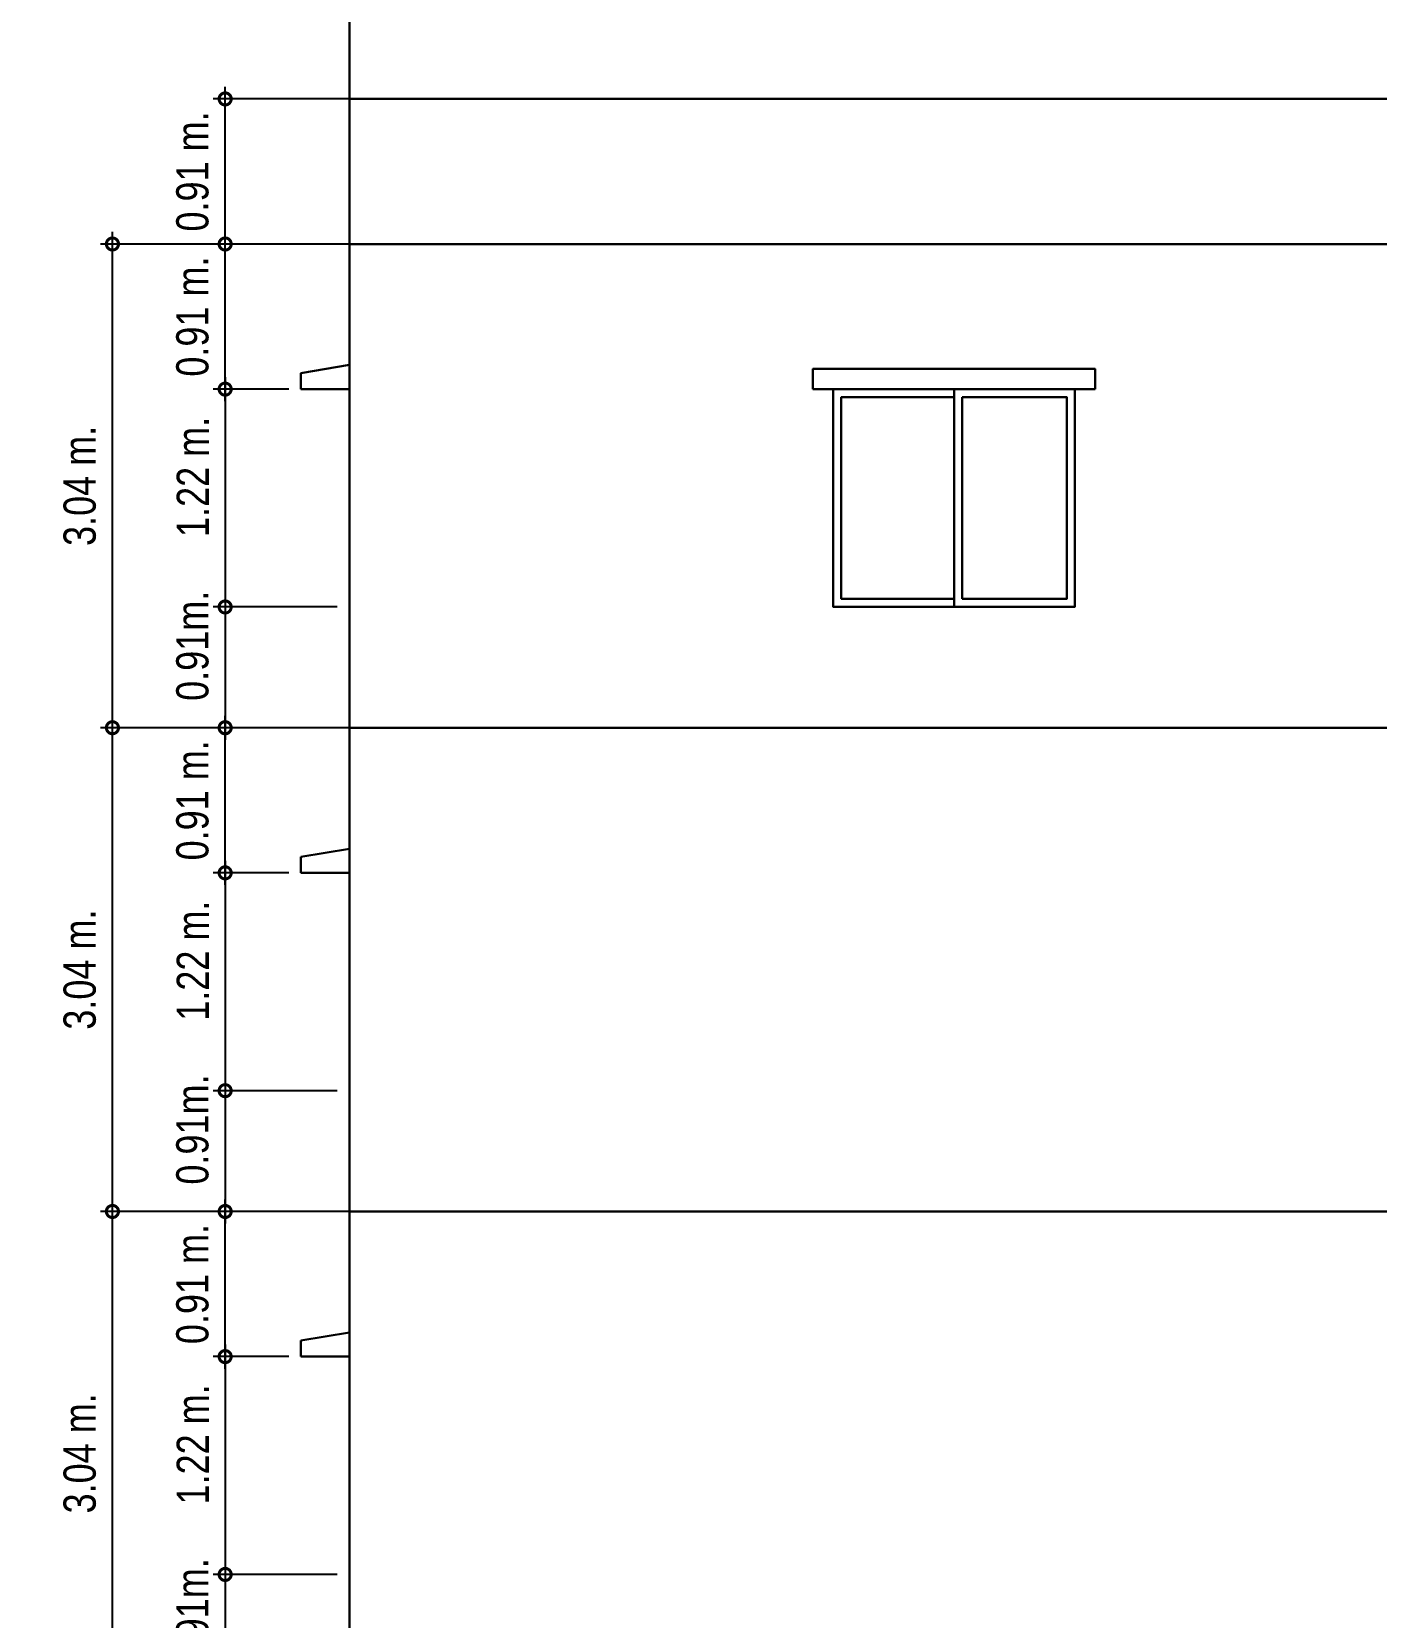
# Model space of a CAD drawing. Header units: inches. Extents: x -3410734 to 406749, y -209950 to -6742.
# Drawn here: x -3407916.8 to -3407583, y -80469.5 to -80076 of the extents above; entities that cross this region are included whole.
import ezdxf

# ---------------------------------------------------------------- set-up
doc = ezdxf.new("R2010")
doc.units = ezdxf.units.IN
doc.header["$LTSCALE"] = 30
doc.header["$MEASUREMENT"] = 0
doc.header["$PDMODE"] = 3
doc.layers.get('0').update_dxf_attribs({"color": 230, "lineweight": 30})
doc.layers.get('Defpoints').update_dxf_attribs({"lineweight": 30})
for name, color, linetype, lineweight in [('DIM', 136, 'Continuous', 30), ('WALL', 7, 'Continuous', 30), ('WALL1', 90, 'Continuous', 30), ('WINDOW', 5, 'Continuous', 30)]:
    doc.layers.add(name, color=color, linetype=linetype, lineweight=lineweight)
doc.styles.add('style H', font='arial.ttf', dxfattribs={"width": 0.8, "height": 8})
doc.styles.add('STYLE1', font='GOTHIC.TTF', dxfattribs={"width": 0.8, "height": 7})
doc.dimstyles.new('STYLE1', dxfattribs={"dimtxt": 7, "dimasz": 4, "dimexe": 3, "dimexo": 3, "dimgap": 1, "dimtad": 1, "dimdec": 1, "dimzin": 3, "dimdsep": 46, "dimlunit": 4, "dimtxsty": 'STYLE1', "dimsah": 1, "dimcen": 8, "dimdle": 3, "dimclrd": 256, "dimclre": 256, "dimclrt": 198, "dimadec": 0, "dimazin": 0, "dimtfac": 1, "dimtdec": 4, "dimtmove": 1, "dimatfit": 3, "dimfxl": 1, "dimtolj": 1, "dimtzin": 0, "dimarcsym": 0})

# ---------------------------------------------------------------- blocks, each defined once
blk = doc.blocks.new('_DotSmall')
at = {"layer": 'DIM', "color": 0, "const_width": 0.5}
blk.add_lwpolyline([(-0.0625, 0, 1), (0.0625, 0, 1)], format="xyb", close=True, dxfattribs=at)
blk = doc.blocks.new('*D41')
at = {"layer": 'Defpoints', "color": 0, "ltscale": 0.5, "transparency": 16777216}
for p in [(-3407868.78, -80092.63), (-3407834.97, -80092.63), (-3407849.97, -80128.62)]:
    blk.add_point(p, dxfattribs=at)
at = {"layer": 'DIM', "lineweight": -2, "ltscale": 0.5, "transparency": 16777216}
for p, q in [((-3407868.78, -80131.62), (-3407868.78, -80089.63)), ((-3407837.97, -80092.63), (-3407871.78, -80092.63)), ((-3407852.97, -80128.62), (-3407871.78, -80128.62))]:
    blk.add_line(p, q, dxfattribs=at)
at = {"layer": 'DIM', "lineweight": -2, "ltscale": 0.5, "transparency": 16777216, "xscale": 6, "yscale": 6, "zscale": 6}
for p, rotation in [((-3407868.78, -80092.63), 90), ((-3407868.78, -80128.62), 270)]:
    blk.add_blockref('_DotSmall', p, dxfattribs=dict(at, rotation=rotation))
at = {"layer": 'DIM', "color": 7, "ltscale": 0.5, "transparency": 16777216, "insert": (-3407876.87, -80110.62), "char_height": 8, "attachment_point": 5, "rotation": 90, "style": 'style H'}
blk.add_mtext('\\A1;0.91 m.', dxfattribs=at)
blk = doc.blocks.new('_DotBlank')
at = {"color": 0, "linetype": 'ByBlock', "lineweight": -2}
blk.add_line((-0.5, 0), (-1, 0), dxfattribs=at)
blk.add_circle((0, 0), 0.5, dxfattribs=at)
blk = doc.blocks.new('*D51')
at = {"layer": 'Defpoints', "color": 0, "ltscale": 0.5, "transparency": 16777216}
for p in [(-3407896.74, -80368.62), (-3407867.89, -80368.62), (-3407869.23, -80488.62)]:
    blk.add_point(p, dxfattribs=at)
at = {"layer": 'DIM', "lineweight": -2, "ltscale": 0.5, "transparency": 16777216}
for p, q in [((-3407896.74, -80491.62), (-3407896.74, -80365.62)), ((-3407870.89, -80368.62), (-3407899.74, -80368.62)), ((-3407872.23, -80488.62), (-3407899.74, -80488.62))]:
    blk.add_line(p, q, dxfattribs=at)
at = {"layer": 'DIM', "lineweight": -2, "ltscale": 0.5, "transparency": 16777216, "xscale": 6, "yscale": 6, "zscale": 6}
for p, rotation in [((-3407896.74, -80368.62), 90), ((-3407896.74, -80488.62), 270)]:
    blk.add_blockref('_DotSmall', p, dxfattribs=dict(at, rotation=rotation))
at = {"layer": 'DIM', "color": 7, "ltscale": 0.5, "transparency": 16777216, "insert": (-3407904.83, -80428.62), "char_height": 8, "attachment_point": 5, "rotation": 90, "style": 'style H'}
blk.add_mtext('\\A1;3.04 m.', dxfattribs=at)
blk = doc.blocks.new('*D52')
at = {"layer": 'Defpoints', "color": 0, "ltscale": 0.5, "transparency": 16777216}
for p in [(-3407849.97, -80404.62), (-3407868.78, -80458.66), (-3407837.97, -80458.66)]:
    blk.add_point(p, dxfattribs=at)
at = {"layer": 'DIM', "lineweight": -2, "ltscale": 0.5, "transparency": 16777216}
for p, q in [((-3407868.78, -80401.62), (-3407868.78, -80461.66)), ((-3407852.97, -80404.62), (-3407871.78, -80404.62)), ((-3407840.97, -80458.66), (-3407871.78, -80458.66))]:
    blk.add_line(p, q, dxfattribs=at)
at = {"layer": 'DIM', "lineweight": -2, "ltscale": 0.5, "transparency": 16777216, "xscale": 6, "yscale": 6, "zscale": 6}
for p, rotation in [((-3407868.78, -80404.62), 90), ((-3407868.78, -80458.66), 270)]:
    blk.add_blockref('_DotSmall', p, dxfattribs=dict(at, rotation=rotation))
at = {"layer": 'DIM', "color": 7, "ltscale": 0.5, "transparency": 16777216, "insert": (-3407876.8, -80426.4), "char_height": 8, "attachment_point": 5, "rotation": 90, "style": 'style H'}
blk.add_mtext('\\A1;1.22 m.', dxfattribs=at)
blk = doc.blocks.new('*D53')
at = {"layer": 'Defpoints', "color": 0, "ltscale": 0.5, "transparency": 16777216}
for p in [(-3407837.97, -80458.66), (-3407868.78, -80488.62), (-3407834.97, -80488.62)]:
    blk.add_point(p, dxfattribs=at)
at = {"layer": 'DIM', "lineweight": -2, "ltscale": 0.5, "transparency": 16777216}
for p, q in [((-3407868.78, -80455.66), (-3407868.78, -80491.62)), ((-3407840.97, -80458.66), (-3407871.78, -80458.66)), ((-3407837.97, -80488.62), (-3407871.78, -80488.62))]:
    blk.add_line(p, q, dxfattribs=at)
at = {"layer": 'DIM', "lineweight": -2, "ltscale": 0.5, "transparency": 16777216, "xscale": 6, "yscale": 6, "zscale": 6}
for p, rotation in [((-3407868.78, -80458.66), 90), ((-3407868.78, -80488.62), 270)]:
    blk.add_blockref('_DotSmall', p, dxfattribs=dict(at, rotation=rotation))
at = {"layer": 'DIM', "color": 7, "ltscale": 0.5, "transparency": 16777216, "insert": (-3407876.87, -80468.29), "char_height": 8, "attachment_point": 5, "rotation": 90, "style": 'style H'}
blk.add_mtext('\\A1;0.91m.', dxfattribs=at)
blk = doc.blocks.new('*D54')
at = {"layer": 'Defpoints', "color": 0, "ltscale": 0.5, "transparency": 16777216}
for p in [(-3407868.78, -80368.63), (-3407834.97, -80368.63), (-3407849.97, -80404.62)]:
    blk.add_point(p, dxfattribs=at)
at = {"layer": 'DIM', "lineweight": -2, "ltscale": 0.5, "transparency": 16777216}
for p, q in [((-3407868.78, -80407.62), (-3407868.78, -80365.63)), ((-3407837.97, -80368.63), (-3407871.78, -80368.63)), ((-3407852.97, -80404.62), (-3407871.78, -80404.62))]:
    blk.add_line(p, q, dxfattribs=at)
at = {"layer": 'DIM', "lineweight": -2, "ltscale": 0.5, "transparency": 16777216, "xscale": 6, "yscale": 6, "zscale": 6}
for p, rotation in [((-3407868.78, -80368.63), 90), ((-3407868.78, -80404.62), 270)]:
    blk.add_blockref('_DotSmall', p, dxfattribs=dict(at, rotation=rotation))
at = {"layer": 'DIM', "color": 7, "ltscale": 0.5, "transparency": 16777216, "insert": (-3407876.87, -80386.62), "char_height": 8, "attachment_point": 5, "rotation": 90, "style": 'style H'}
blk.add_mtext('\\A1;0.91 m.', dxfattribs=at)
blk = doc.blocks.new('*D59')
at = {"layer": 'Defpoints', "color": 0, "ltscale": 0.5, "transparency": 16777216}
for p in [(-3407896.74, -80248.62), (-3407867.89, -80248.62), (-3407869.23, -80368.62)]:
    blk.add_point(p, dxfattribs=at)
at = {"layer": 'DIM', "lineweight": -2, "ltscale": 0.5, "transparency": 16777216}
for p, q in [((-3407870.89, -80248.62), (-3407899.74, -80248.62)), ((-3407896.74, -80371.62), (-3407896.74, -80245.62)), ((-3407872.23, -80368.62), (-3407899.74, -80368.62))]:
    blk.add_line(p, q, dxfattribs=at)
at = {"layer": 'DIM', "lineweight": -2, "ltscale": 0.5, "transparency": 16777216, "xscale": 6, "yscale": 6, "zscale": 6}
for p, rotation in [((-3407896.74, -80248.62), 90), ((-3407896.74, -80368.62), 270)]:
    blk.add_blockref('_DotSmall', p, dxfattribs=dict(at, rotation=rotation))
at = {"layer": 'DIM', "color": 7, "ltscale": 0.5, "transparency": 16777216, "insert": (-3407904.83, -80308.62), "char_height": 8, "attachment_point": 5, "rotation": 90, "style": 'style H'}
blk.add_mtext('\\A1;3.04 m.', dxfattribs=at)
blk = doc.blocks.new('*D60')
at = {"layer": 'Defpoints', "color": 0, "ltscale": 0.5, "transparency": 16777216}
for p in [(-3407849.97, -80284.62), (-3407868.78, -80338.66), (-3407837.97, -80338.66)]:
    blk.add_point(p, dxfattribs=at)
at = {"layer": 'DIM', "lineweight": -2, "ltscale": 0.5, "transparency": 16777216}
for p, q in [((-3407868.78, -80281.62), (-3407868.78, -80341.66)), ((-3407852.97, -80284.62), (-3407871.78, -80284.62)), ((-3407840.97, -80338.66), (-3407871.78, -80338.66))]:
    blk.add_line(p, q, dxfattribs=at)
at = {"layer": 'DIM', "lineweight": -2, "ltscale": 0.5, "transparency": 16777216, "xscale": 6, "yscale": 6, "zscale": 6}
for p, rotation in [((-3407868.78, -80284.62), 90), ((-3407868.78, -80338.66), 270)]:
    blk.add_blockref('_DotSmall', p, dxfattribs=dict(at, rotation=rotation))
at = {"layer": 'DIM', "color": 7, "ltscale": 0.5, "transparency": 16777216, "insert": (-3407876.8, -80306.4), "char_height": 8, "attachment_point": 5, "rotation": 90, "style": 'style H'}
blk.add_mtext('\\A1;1.22 m.', dxfattribs=at)
blk = doc.blocks.new('*D61')
at = {"layer": 'Defpoints', "color": 0, "ltscale": 0.5, "transparency": 16777216}
for p in [(-3407837.97, -80338.66), (-3407868.78, -80368.62), (-3407834.97, -80368.62)]:
    blk.add_point(p, dxfattribs=at)
at = {"layer": 'DIM', "lineweight": -2, "ltscale": 0.5, "transparency": 16777216}
for p, q in [((-3407840.97, -80338.66), (-3407871.78, -80338.66)), ((-3407868.78, -80335.66), (-3407868.78, -80371.62)), ((-3407837.97, -80368.62), (-3407871.78, -80368.62))]:
    blk.add_line(p, q, dxfattribs=at)
at = {"layer": 'DIM', "lineweight": -2, "ltscale": 0.5, "transparency": 16777216, "xscale": 6, "yscale": 6, "zscale": 6}
for p, rotation in [((-3407868.78, -80338.66), 90), ((-3407868.78, -80368.62), 270)]:
    blk.add_blockref('_DotSmall', p, dxfattribs=dict(at, rotation=rotation))
at = {"layer": 'DIM', "color": 7, "ltscale": 0.5, "transparency": 16777216, "insert": (-3407876.87, -80348.29), "char_height": 8, "attachment_point": 5, "rotation": 90, "style": 'style H'}
blk.add_mtext('\\A1;0.91m.', dxfattribs=at)
blk = doc.blocks.new('*D62')
at = {"layer": 'Defpoints', "color": 0, "ltscale": 0.5, "transparency": 16777216}
for p in [(-3407868.78, -80248.63), (-3407834.97, -80248.63), (-3407849.97, -80284.62)]:
    blk.add_point(p, dxfattribs=at)
at = {"layer": 'DIM', "lineweight": -2, "ltscale": 0.5, "transparency": 16777216}
for p, q in [((-3407837.97, -80248.63), (-3407871.78, -80248.63)), ((-3407868.78, -80287.62), (-3407868.78, -80245.63)), ((-3407852.97, -80284.62), (-3407871.78, -80284.62))]:
    blk.add_line(p, q, dxfattribs=at)
at = {"layer": 'DIM', "lineweight": -2, "ltscale": 0.5, "transparency": 16777216, "xscale": 6, "yscale": 6, "zscale": 6}
for p, rotation in [((-3407868.78, -80248.63), 90), ((-3407868.78, -80284.62), 270)]:
    blk.add_blockref('_DotSmall', p, dxfattribs=dict(at, rotation=rotation))
at = {"layer": 'DIM', "color": 7, "ltscale": 0.5, "transparency": 16777216, "insert": (-3407876.87, -80266.62), "char_height": 8, "attachment_point": 5, "rotation": 90, "style": 'style H'}
blk.add_mtext('\\A1;0.91 m.', dxfattribs=at)
blk = doc.blocks.new('*D67')
at = {"layer": 'Defpoints', "color": 0, "ltscale": 0.5, "transparency": 16777216}
for p in [(-3407896.74, -80128.62), (-3407867.89, -80128.62), (-3407869.23, -80248.62)]:
    blk.add_point(p, dxfattribs=at)
at = {"layer": 'DIM', "lineweight": -2, "ltscale": 0.5, "transparency": 16777216}
for p, q in [((-3407896.74, -80251.62), (-3407896.74, -80125.62)), ((-3407870.89, -80128.62), (-3407899.74, -80128.62)), ((-3407872.23, -80248.62), (-3407899.74, -80248.62))]:
    blk.add_line(p, q, dxfattribs=at)
at = {"layer": 'DIM', "lineweight": -2, "ltscale": 0.5, "transparency": 16777216, "xscale": 6, "yscale": 6, "zscale": 6}
for p, rotation in [((-3407896.74, -80128.62), 90), ((-3407896.74, -80248.62), 270)]:
    blk.add_blockref('_DotSmall', p, dxfattribs=dict(at, rotation=rotation))
at = {"layer": 'DIM', "color": 7, "ltscale": 0.5, "transparency": 16777216, "insert": (-3407904.83, -80188.62), "char_height": 8, "attachment_point": 5, "rotation": 90, "style": 'style H'}
blk.add_mtext('\\A1;3.04 m.', dxfattribs=at)
blk = doc.blocks.new('*D68')
at = {"layer": 'Defpoints', "color": 0, "ltscale": 0.5, "transparency": 16777216}
for p in [(-3407849.97, -80164.62), (-3407868.78, -80218.66), (-3407837.97, -80218.66)]:
    blk.add_point(p, dxfattribs=at)
at = {"layer": 'DIM', "lineweight": -2, "ltscale": 0.5, "transparency": 16777216}
for p, q in [((-3407868.78, -80161.62), (-3407868.78, -80221.66)), ((-3407852.97, -80164.62), (-3407871.78, -80164.62)), ((-3407840.97, -80218.66), (-3407871.78, -80218.66))]:
    blk.add_line(p, q, dxfattribs=at)
at = {"layer": 'DIM', "lineweight": -2, "ltscale": 0.5, "transparency": 16777216, "xscale": 6, "yscale": 6, "zscale": 6}
for p, rotation in [((-3407868.78, -80164.62), 90), ((-3407868.78, -80218.66), 270)]:
    blk.add_blockref('_DotSmall', p, dxfattribs=dict(at, rotation=rotation))
at = {"layer": 'DIM', "color": 7, "ltscale": 0.5, "transparency": 16777216, "insert": (-3407876.8, -80186.4), "char_height": 8, "attachment_point": 5, "rotation": 90, "style": 'style H'}
blk.add_mtext('\\A1;1.22 m.', dxfattribs=at)
blk = doc.blocks.new('*D69')
at = {"layer": 'Defpoints', "color": 0, "ltscale": 0.5, "transparency": 16777216}
for p in [(-3407837.97, -80218.66), (-3407868.78, -80248.62), (-3407834.97, -80248.62)]:
    blk.add_point(p, dxfattribs=at)
at = {"layer": 'DIM', "lineweight": -2, "ltscale": 0.5, "transparency": 16777216}
for p, q in [((-3407868.78, -80215.66), (-3407868.78, -80251.62)), ((-3407840.97, -80218.66), (-3407871.78, -80218.66)), ((-3407837.97, -80248.62), (-3407871.78, -80248.62))]:
    blk.add_line(p, q, dxfattribs=at)
at = {"layer": 'DIM', "lineweight": -2, "ltscale": 0.5, "transparency": 16777216, "xscale": 6, "yscale": 6, "zscale": 6}
for p, rotation in [((-3407868.78, -80218.66), 90), ((-3407868.78, -80248.62), 270)]:
    blk.add_blockref('_DotSmall', p, dxfattribs=dict(at, rotation=rotation))
at = {"layer": 'DIM', "color": 7, "ltscale": 0.5, "transparency": 16777216, "insert": (-3407876.87, -80228.29), "char_height": 8, "attachment_point": 5, "rotation": 90, "style": 'style H'}
blk.add_mtext('\\A1;0.91m.', dxfattribs=at)
blk = doc.blocks.new('*D70')
at = {"layer": 'Defpoints', "color": 0, "ltscale": 0.5, "transparency": 16777216}
for p in [(-3407868.78, -80128.63), (-3407834.97, -80128.63), (-3407849.97, -80164.62)]:
    blk.add_point(p, dxfattribs=at)
at = {"layer": 'DIM', "lineweight": -2, "ltscale": 0.5, "transparency": 16777216}
for p, q in [((-3407868.78, -80167.62), (-3407868.78, -80125.63)), ((-3407837.97, -80128.63), (-3407871.78, -80128.63)), ((-3407852.97, -80164.62), (-3407871.78, -80164.62))]:
    blk.add_line(p, q, dxfattribs=at)
at = {"layer": 'DIM', "lineweight": -2, "ltscale": 0.5, "transparency": 16777216, "xscale": 6, "yscale": 6, "zscale": 6}
for p, rotation in [((-3407868.78, -80128.63), 90), ((-3407868.78, -80164.62), 270)]:
    blk.add_blockref('_DotSmall', p, dxfattribs=dict(at, rotation=rotation))
at = {"layer": 'DIM', "color": 7, "ltscale": 0.5, "transparency": 16777216, "insert": (-3407876.87, -80146.62), "char_height": 8, "attachment_point": 5, "rotation": 90, "style": 'style H'}
blk.add_mtext('\\A1;0.91 m.', dxfattribs=at)

msp = doc.modelspace()

# ---------------------------------------------------------------- linework, layer by layer
at = {"layer": 'WALL'}
for p, q in [((-3407837.974, -79751.745), (-3407837.974, -80740.517)), ((-3407837.974, -80092.625), (-3407471.733, -80092.622)), ((-3407837.974, -80092.625), (-3407837.974, -80740.517)), ((-3407837.974, -80128.625), (-3407015.249, -80128.621)), ((-3407717.975, -80164.625), (-3407722.975, -80164.625)), ((-3407657.975, -80164.625), (-3407652.975, -80164.625)), ((-3407837.974, -80212.625), (-3407837.974, -80740.517)), ((-3407837.974, -80212.625), (-3407837.974, -80740.517)), ((-3407837.974, -80212.625), (-3407837.974, -80740.517)), ((-3407837.974, -80212.625), (-3407837.974, -80740.517)), ((-3407837.974, -80248.625), (-3407015.249, -80248.621)), ((-3407837.974, -80368.625), (-3407015.249, -80368.621))]:
    msp.add_line(p, q, dxfattribs=at)
at = {"layer": 'WALL', "color": 7}
msp.add_line((-3407837.974, -80092.625), (-3407837.974, -80740.517), dxfattribs=at)
at = {"layer": 'WALL'}
msp.add_lwpolyline([(-3407722.975, -80164.625), (-3407722.975, -80159.625), (-3407652.975, -80159.625), (-3407652.975, -80164.625)], dxfattribs=at)
msp.add_lwpolyline([(-3407717.975, -80164.625), (-3407657.975, -80164.625), (-3407657.975, -80218.625), (-3407717.975, -80218.625)], close=True, dxfattribs=at)
at = {"layer": 'WALL1', "ltscale": 0.5}
for p, q in [((-3407849.975, -80160.625), (-3407837.975, -80158.625)), ((-3407849.975, -80164.625), (-3407837.975, -80164.625)), ((-3407849.975, -80280.625), (-3407837.975, -80278.625)), ((-3407849.975, -80284.625), (-3407837.975, -80284.625)), ((-3407849.975, -80400.625), (-3407837.975, -80398.625)), ((-3407849.975, -80404.625), (-3407837.975, -80404.625))]:
    msp.add_line(p, q, dxfattribs=at)
at = {"layer": 'WALL1', "ltscale": 0.01}
for p, q in [((-3407849.975, -80160.625), (-3407849.975, -80164.625)), ((-3407849.975, -80280.625), (-3407849.975, -80284.625)), ((-3407849.975, -80400.625), (-3407849.975, -80404.625))]:
    msp.add_line(p, q, dxfattribs=at)
at = {"layer": 'WINDOW'}
for p, q in [((-3407687.948, -80218.625), (-3407687.948, -80164.625)), ((-3407685.948, -80216.625), (-3407685.948, -80166.625))]:
    msp.add_line(p, q, dxfattribs=at)
for points in [[(-3407687.948, -80216.625), (-3407715.975, -80216.625), (-3407715.975, -80166.625), (-3407687.948, -80166.625)], [(-3407685.948, -80166.625), (-3407659.975, -80166.625), (-3407659.975, -80216.625), (-3407685.948, -80216.625)]]:
    msp.add_lwpolyline(points, dxfattribs=at)

# ---------------------------------------------------------------- dimensions: what is measured, and where the dimension line sits
at = {"layer": 'DIM', "ltscale": 0.5}
for base, p1, p2, text, picture, middle in [((-3407868.782, -80092.628), (-3407849.974, -80128.625), (-3407834.974, -80092.628), '0.91 m.', '*D41', (-3407868.782, -80110.625)), ((-3407868.782, -80128.628), (-3407849.974, -80164.625), (-3407834.974, -80128.628), '0.91 m.', '*D70', (-3407868.782, -80146.625)), ((-3407868.782, -80218.661), (-3407849.974, -80164.625), (-3407837.974, -80218.661), '1.22 m.', '*D68', (-3407868.782, -80186.401)), ((-3407868.782, -80248.625), (-3407837.974, -80218.661), (-3407834.974, -80248.625), '0.91m.', '*D69', (-3407868.782, -80228.294)), ((-3407868.782, -80248.628), (-3407849.974, -80284.625), (-3407834.974, -80248.628), '0.91 m.', '*D62', (-3407868.782, -80266.625)), ((-3407868.782, -80338.661), (-3407849.974, -80284.625), (-3407837.974, -80338.661), '1.22 m.', '*D60', (-3407868.782, -80306.401)), ((-3407868.782, -80368.625), (-3407837.974, -80338.661), (-3407834.974, -80368.625), '0.91m.', '*D61', (-3407868.782, -80348.294)), ((-3407868.782, -80368.628), (-3407849.974, -80404.625), (-3407834.974, -80368.628), '0.91 m.', '*D54', (-3407868.782, -80386.625)), ((-3407868.782, -80458.661), (-3407849.974, -80404.625), (-3407837.974, -80458.661), '1.22 m.', '*D52', (-3407868.782, -80426.401)), ((-3407868.782, -80488.625), (-3407837.974, -80458.661), (-3407834.974, -80488.625), '0.91m.', '*D53', (-3407868.782, -80468.294))]:
    dim = msp.add_linear_dim(base=base, p1=p1, p2=p2, angle=90, text=text, dimstyle='STYLE1', override={"dimtxt": 5, "dimasz": 6, "dimgap": 4, "dimtxsty": 'style H', "dimblk": 'DotSmall', "dimsah": 0, "dimclrt": 7, "dimtdec": 1, "dimldrblk": 'DotBlank'}, dxfattribs=at)
    dim.commit()
    dim.dimension.update_dxf_attribs({"geometry": picture, "text_midpoint": middle, "dimtype": 160})
for base, p1, p2, picture, middle in [((-3407896.743, -80128.625), (-3407869.234, -80248.625), (-3407867.89, -80128.625), '*D67', (-3407904.831, -80188.625)), ((-3407896.743, -80248.625), (-3407869.234, -80368.625), (-3407867.89, -80248.625), '*D59', (-3407904.831, -80308.625)), ((-3407896.743, -80368.625), (-3407869.234, -80488.625), (-3407867.89, -80368.625), '*D51', (-3407904.831, -80428.625))]:
    dim = msp.add_linear_dim(base=base, p1=p1, p2=p2, angle=90, text='3.04 m.', dimstyle='STYLE1', override={"dimtxt": 5, "dimasz": 6, "dimgap": 4, "dimtxsty": 'style H', "dimblk": 'DotSmall', "dimclrt": 7, "dimldrblk": 'DotBlank'}, dxfattribs=at)
    dim.commit()
    dim.dimension.update_dxf_attribs({"geometry": picture, "text_midpoint": middle})

doc.saveas('drawing.dxf')
